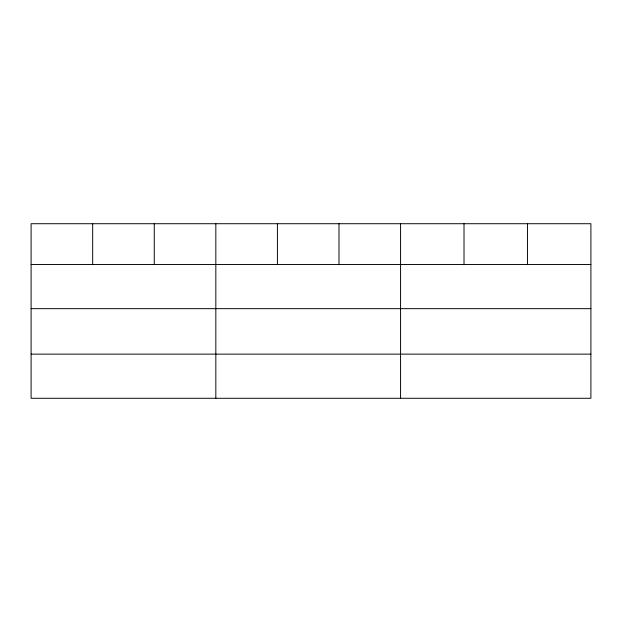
<?xml version="1.0" encoding="UTF-8"?>
<svg xmlns="http://www.w3.org/2000/svg" width="622" height="622" viewBox="0 0 622 622"><rect width="100%" height="100%" fill="white"/><g stroke="black" fill="none" stroke-linecap="round" stroke-linejoin="round"><path stroke-width="0.93" d="M590.9 308.66L590.9 223.718L31.1 223.718L31.1 398.282L590.9 398.282L590.9 308.66L31.1 308.66M31.1 264.513L590.9 264.513M31.1 354.136L590.9 354.136M527.456 223.718L527.456 264.513M464.012 223.718L464.012 264.513M400.568 223.718L400.568 398.282M338.99 223.718L338.99 264.513M277.412 223.718L277.412 264.513M215.834 223.718L215.834 398.282M154.256 223.718L154.256 264.513M92.678 223.718L92.678 264.513"/></g></svg>
